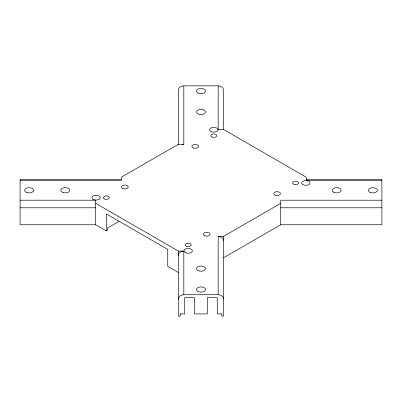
<?xml version="1.0" encoding="UTF-8"?>
<svg xmlns="http://www.w3.org/2000/svg" width="402" height="402" viewBox="0 0 402 402"><rect width="100%" height="100%" fill="white"/><g stroke="black" fill="none" stroke-linecap="round" stroke-linejoin="round"><path stroke-width="0.6" d="M119.017 221.376L107.62 227.954L107.62 230.17L106.344 230.909L95.696 224.763L20.1 224.763L20.1 179.392L121.278 179.392M223.612 299.163A5.427 4.432 0 0 0 218.185 294.731L218.185 236.316L223.612 236.316L280.722 203.347M223.612 257.732L280.722 224.763L381.9 224.763L381.9 179.392L306.304 179.392M178.387 144.554L178.387 90.279A5.427 4.432 0 0 1 183.814 85.852L218.185 85.852A5.427 4.432 0 0 1 223.612 90.279L223.612 129.715M218.185 85.852L218.185 129.494L223.612 129.494L306.304 177.237L306.304 180.367L381.9 180.367M183.814 85.852L183.814 144.268L178.387 144.268L121.278 177.237L121.278 180.367L20.1 180.367M20.1 200.211L95.696 200.211L95.696 224.763M381.9 200.211L280.722 200.211L280.722 224.763M20.1 207.779L95.696 207.779M280.722 207.779L381.9 207.779M95.696 203.347L178.387 251.089L183.814 251.089L183.814 294.731A5.427 4.432 0 0 0 178.387 299.163M183.814 294.731L218.185 294.731M180.196 313.937L184.719 313.937L184.719 297.686L194.668 297.686L194.668 313.937L207.331 313.937L207.331 297.641L217.281 297.686L217.281 313.937L221.803 313.937M178.387 272.506L167.74 266.36L167.74 249.371L106.344 213.924L106.344 230.909M223.612 236.316L223.612 316.148L221.803 316.148L221.803 313.645M180.196 313.666L180.196 316.148L178.387 316.148L178.387 251.089M181.96 144.534A5.427 4.432 0 0 1 183.814 144.268M218.185 129.494A5.427 4.432 0 0 1 219.13 129.565M218.185 236.316A5.427 4.432 0 0 1 223.612 240.748M178.387 255.521A5.427 4.432 0 0 1 183.814 251.089M26.884 192.553A4.522 2.613 0 0 0 33.667 190.292A4.522 2.613 0 0 0 26.884 188.03A4.522 2.613 0 0 0 26.884 192.553M63.064 192.553A4.522 2.613 0 0 0 69.847 190.292A4.522 2.613 0 0 0 63.064 188.03A4.522 2.613 0 0 0 63.064 192.553M94.028 199.759A4.161 2.402 0 0 0 100.269 197.678A4.161 2.402 0 0 0 94.028 195.598A4.161 2.402 0 0 0 94.028 199.759M104.234 198.895A2.985 1.724 0 0 0 109.223 198.121A2.985 1.724 0 0 0 105.57 196.01A2.985 1.724 0 0 0 104.234 198.895M122.525 188.332A3.347 1.935 0 0 0 128.122 187.468A3.347 1.935 0 0 0 124.022 185.101A3.347 1.935 0 0 0 122.525 188.332M198.739 93.334A4.522 2.613 0 0 0 205.522 91.073A4.522 2.613 0 0 0 198.739 88.812A4.522 2.613 0 0 0 198.739 93.334M198.739 114.223A4.522 2.613 0 0 0 205.522 111.962A4.522 2.613 0 0 0 198.739 109.701A4.522 2.613 0 0 0 198.739 114.223M211.713 131.816A4.161 2.402 0 0 0 217.954 129.735A4.161 2.402 0 0 0 211.713 127.655A4.161 2.402 0 0 0 211.713 131.816M211.683 136.861A2.985 1.724 0 0 0 216.673 136.087A2.985 1.724 0 0 0 213.02 133.977A2.985 1.724 0 0 0 211.683 136.861M193.568 148.021A3.347 1.935 0 0 0 198.588 146.348A3.347 1.935 0 0 0 193.568 144.675A3.347 1.935 0 0 0 193.568 148.021M197.804 291.36A4.522 2.613 0 0 0 205.367 290.189A4.522 2.613 0 0 0 199.829 286.988A4.522 2.613 0 0 0 197.804 291.36M197.804 270.471A4.522 2.613 0 0 0 205.367 269.3A4.522 2.613 0 0 0 199.829 266.099A4.522 2.613 0 0 0 197.804 270.471M186.126 252.928A4.161 2.402 0 0 0 192.367 250.848A4.161 2.402 0 0 0 186.126 248.768A4.161 2.402 0 0 0 186.126 252.928M186.714 246.436A2.985 1.724 0 0 0 191.191 244.944A2.985 1.724 0 0 0 186.714 243.451A2.985 1.724 0 0 0 186.714 246.436M204.392 235.597A3.347 1.935 0 0 0 209.99 234.733A3.347 1.935 0 0 0 205.889 232.366A3.347 1.935 0 0 0 204.392 235.597M370.594 192.553A4.522 2.613 0 0 0 377.377 190.292A4.522 2.613 0 0 0 370.594 188.03A4.522 2.613 0 0 0 370.594 192.553M333.479 192.136A4.522 2.613 0 0 0 341.042 190.965A4.522 2.613 0 0 0 335.504 187.769A4.522 2.613 0 0 0 333.479 192.136M302.947 184.603A4.161 2.402 0 0 0 309.912 183.528A4.161 2.402 0 0 0 304.811 180.588A4.161 2.402 0 0 0 302.947 184.603M294.163 184.397A2.985 1.724 0 0 0 298.641 182.905A2.985 1.724 0 0 0 294.163 181.413A2.985 1.724 0 0 0 294.163 184.397M275.435 195.287A3.347 1.935 0 0 0 280.455 193.613A3.347 1.935 0 0 0 275.435 191.94A3.347 1.935 0 0 0 275.435 195.287"/></g></svg>
